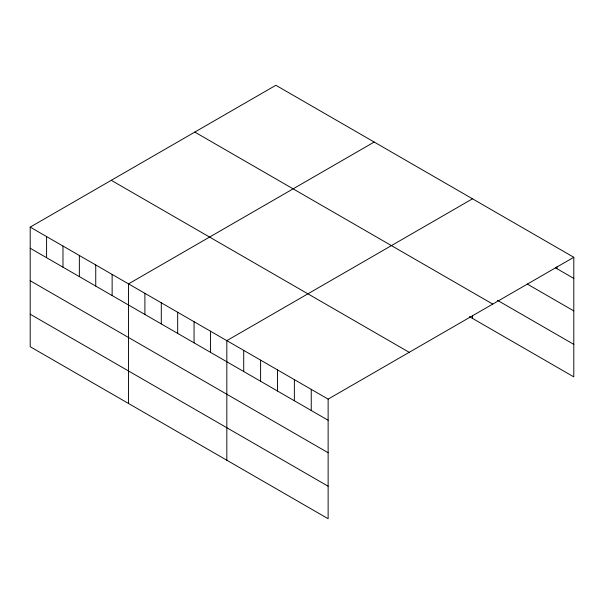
<?xml version="1.0" encoding="UTF-8"?>
<svg xmlns="http://www.w3.org/2000/svg" width="604" height="604" viewBox="0 0 604 604"><rect width="100%" height="100%" fill="white"/><g stroke="black" fill="none" stroke-linecap="round" stroke-linejoin="round"><path stroke-width="0.91" d="M30.2 227.119L328.131 399.123L328.131 518.723L30.2 346.711L30.2 227.119L275.869 85.277L573.8 257.289L573.8 376.881L469.384 316.602M374.186 142.046L128.516 283.88L128.516 403.472M472.502 198.807L226.832 340.641L226.832 460.24M328.131 399.123L573.8 257.289M555.31 267.738L573.8 278.414M527.171 283.993L573.8 310.909M497.424 300.294L573.8 344.386M194.798 132.087L492.728 304.091M111.272 180.309L409.202 352.321M30.2 248.244L328.131 420.256M30.2 280.739L328.131 452.743M30.2 314.216L328.131 486.228M556.918 266.832L556.918 268.667M472.502 315.696L472.502 318.399M311.249 389.376L311.249 410.509M294.367 379.629L294.367 400.762M277.485 369.882L277.485 391.014M260.596 360.135L260.596 381.267M243.714 350.388L243.714 371.52M210.449 331.181L210.449 352.313M194.058 321.721L194.058 342.853M177.674 312.26L177.674 333.385M161.291 302.8L161.291 323.925M144.9 293.34L144.9 314.465M112.133 274.42L112.133 295.545M95.742 264.96L95.742 286.085M79.358 255.5L79.358 276.624M62.975 246.039L62.975 267.164M46.584 236.579L46.584 257.704"/></g></svg>
